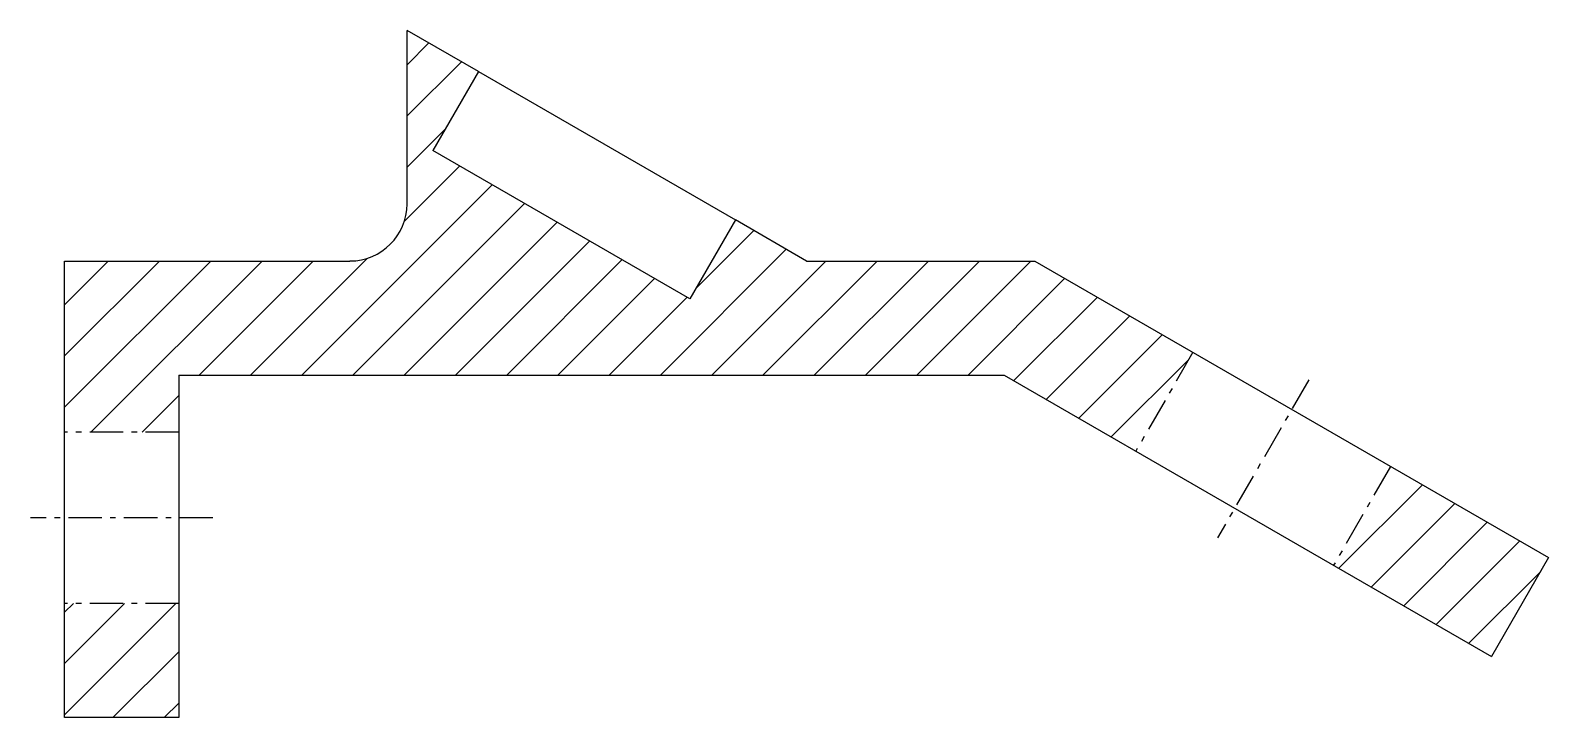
# Model space of a CAD drawing. Header units: centimetres. Extents: x 14.8 to 42.1, y 4.9 to 17.3.
import ezdxf

# ---------------------------------------------------------------- set-up
doc = ezdxf.new("R2010")
doc.units = ezdxf.units.CM
doc.linetypes.add('ACAD_ISO10W100', pattern=[18, 12, -3, 0, -3])
for name, color, linetype in [('Contur', 1, 'Continuous'), ('Dreptunghi', 3, 'Continuous'), ('Linie punctata', 6, 'ACAD_ISO10W100'), ('Zona hasurata', 4, 'Continuous')]:
    doc.layers.add(name, color=color, linetype=linetype)

msp = doc.modelspace()

# ---------------------------------------------------------------- hatches: boundary and pattern name
at = {"layer": 'Zona hasurata'}
h = msp.add_hatch(dxfattribs=at)
h.set_pattern_fill('ANSI31', color=256, scale=0.205246)
h.set_pattern_definition([(45, (-5.60714, -6.8649), (-0.460791, 0.460791), [])])
h.paths.add_polyline_path([(17.512, 6.986), (15.459, 6.986), (15.459, 4.933), (17.512, 4.933)])
h.paths.add_polyline_path([(32.355, 11.091), (34.72, 9.726), (35.746, 11.503), (32.905, 13.143), (28.8, 13.143), (27.519, 13.883), (26.698, 12.461), (22.077, 15.129), (22.898, 16.551), (21.617, 17.291), (21.617, 14.17, -0.414214), (20.59, 13.143), (15.459, 13.143), (15.459, 10.065), (17.512, 10.065), (17.512, 11.091)])
h.paths.add_polyline_path([(39.301, 9.451), (38.275, 7.673), (41.115, 6.033), (42.141, 7.811)])

# ---------------------------------------------------------------- linework, layer by layer
at = {"layer": 'Contur'}
for p, q in [((21.617, 14.17), (21.617, 17.291)), ((22.898, 16.551), (21.617, 17.291)), ((28.8, 13.143), (27.519, 13.883)), ((15.459, 4.933), (15.459, 13.143)), ((15.459, 13.143), (20.59, 13.143)), ((28.8, 13.143), (32.905, 13.143)), ((32.905, 13.143), (42.141, 7.811)), ((17.512, 11.091), (17.512, 4.933)), ((17.512, 11.091), (32.355, 11.091)), ((32.355, 11.091), (41.115, 6.033)), ((42.141, 7.811), (41.115, 6.033)), ((17.512, 4.933), (15.459, 4.933))]:
    msp.add_line(p, q, dxfattribs=at)
msp.add_arc((20.59, 14.17), 1.026, 270, 0, dxfattribs=at)
at = {"layer": 'Dreptunghi'}
for p, q in [((22.898, 16.551), (22.077, 15.129)), ((22.898, 16.551), (27.519, 13.883)), ((26.698, 12.461), (22.077, 15.129)), ((27.519, 13.883), (26.698, 12.461))]:
    msp.add_line(p, q, dxfattribs=at)
at = {"layer": 'Linie punctata', "ltscale": 0.05}
for p, q in [((35.746, 11.503), (34.72, 9.726)), ((37.831, 11.01), (36.189, 8.166)), ((17.512, 10.065), (15.459, 10.065)), ((39.301, 9.451), (38.275, 7.673)), ((18.127, 8.525), (14.844, 8.525)), ((17.512, 6.986), (15.459, 6.986))]:
    msp.add_line(p, q, dxfattribs=at)

doc.saveas('drawing.dxf')
